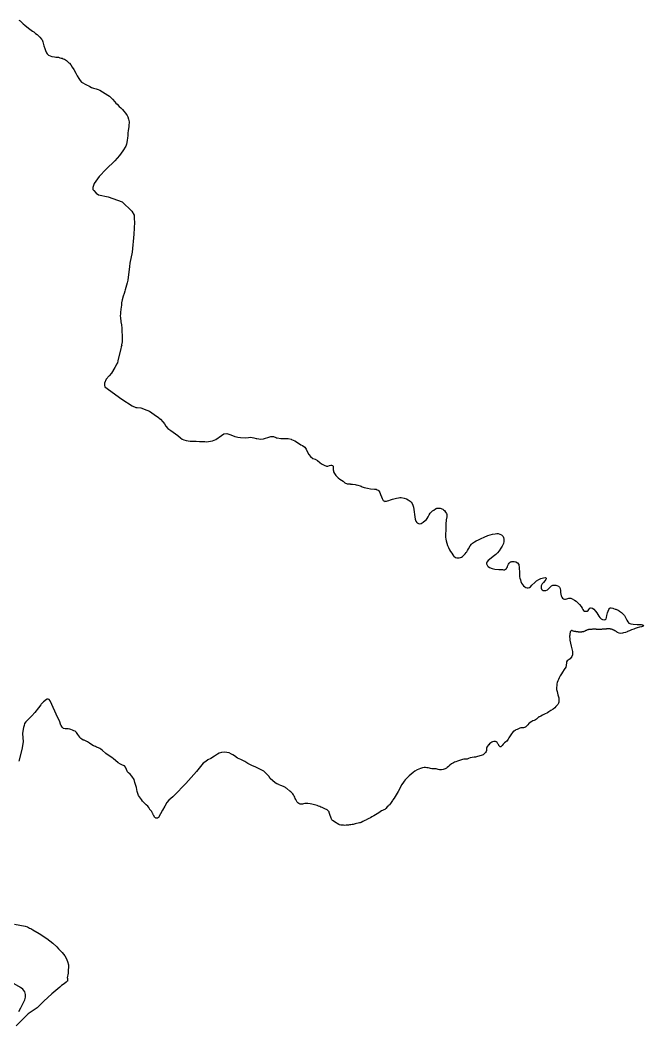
# Model space of a CAD drawing. Extents: x 594645 to 602404, y 3072904 to 3079305.
# Drawn here: x 598524 to 602404, y 3072966 to 3079215 of the extents above; entities that cross this region are included whole.
import ezdxf

# ---------------------------------------------------------------- set-up
doc = ezdxf.new("R2010")
doc.units = 0
doc.header["$LTSCALE"] = 0.5
doc.layers.add('村界', color=15, linetype='CONTINUOUS', true_color=0x923d49)

msp = doc.modelspace()

# ---------------------------------------------------------------- linework, layer by layer
at = {"layer": '村界'}
for points in [[(598515.6, 3079214.5), (598525.2, 3079210.4), (598529.6, 3079206.4), (598544.4, 3079192), (598553.7, 3079182.1), (598566, 3079173.7), (598584.6, 3079159.1), (598602, 3079145.7), (598609.1, 3079141.7), (598620.2, 3079131), (598629.7, 3079125.1), (598639.7, 3079116.1), (598647.6, 3079108.2), (598657.4, 3079097.1), (598661.6, 3079091.2), (598665.9, 3079079.3), (598672.5, 3079054.4), (598677.3, 3079038.6), (598681.6, 3079024.9), (598688.5, 3079011), (598692.3, 3079004.6), (598701.4, 3078997.3), (598711.8, 3078991.8), (598722, 3078988.4), (598737.4, 3078986.3), (598746.5, 3078985.1), (598762.7, 3078983.8), (598772.5, 3078980.9), (598779.2, 3078978.2), (598787.1, 3078977.3), (598792.9, 3078974.2), (598799.7, 3078971.1), (598812.2, 3078964), (598822.9, 3078954.1), (598827.9, 3078949.6), (598831.1, 3078946.8), (598839.1, 3078936.3), (598847.8, 3078921.7), (598858.5, 3078908.3), (598870.3, 3078884.6), (598879.1, 3078867.7), (598889.2, 3078852.2), (598898.2, 3078838.8), (598905.6, 3078830), (598914.3, 3078824.5), (598929.1, 3078817), (598942.2, 3078810), (598951.5, 3078805.4), (598958.7, 3078801.8), (598968.2, 3078796.6), (598981.5, 3078791.8), (598998.2, 3078787.9), (599010.3, 3078783.8), (599020.9, 3078779.1), (599036.4, 3078768.7), (599053, 3078758.8), (599070.2, 3078748.5), (599080.2, 3078741.2), (599088.9, 3078734.3), (599098.5, 3078724.4), (599114, 3078707), (599120.5, 3078698.7), (599128.4, 3078691.3), (599140.4, 3078677.6), (599150.5, 3078669.1), (599161.5, 3078658.4), (599170.4, 3078649.3), (599179, 3078635.5), (599183.2, 3078630.9), (599189.8, 3078622.2), (599193.7, 3078614.1), (599198.5, 3078600), (599202.1, 3078582.8), (599202.5, 3078574.2), (599201.3, 3078565), (599200, 3078551.4), (599197.3, 3078529), (599194.4, 3078511.9), (599194, 3078495.8), (599192.4, 3078484), (599190, 3078466.4), (599186.6, 3078443.7), (599181.2, 3078431.2), (599163, 3078402.5), (599142, 3078373.3), (599112.8, 3078339.6), (599060.3, 3078289.3), (599016.8, 3078242.9), (598985.3, 3078199.4), (598977.1, 3078173.9), (598977.6, 3078162.9), (598983.8, 3078155.1), (598996.6, 3078140.1), (599011.9, 3078129.5), (599073, 3078116.9), (599159.7, 3078085.8), (599218.9, 3078028.2), (599233.5, 3078003.5), (599234.7, 3077980), (599235.8, 3077959.8), (599232.4, 3077883.6), (599221.2, 3077772.7), (599206.7, 3077704.1), (599204.8, 3077683.6), (599194.4, 3077599.1), (599189.7, 3077581.8), (599177, 3077539), (599175.7, 3077530.6), (599171.7, 3077516.1), (599166.2, 3077498.7), (599159.5, 3077477.5), (599154.6, 3077457.6), (599154.7, 3077441.1), (599153.4, 3077432.4), (599151.3, 3077417), (599149.6, 3077400), (599148, 3077390.7), (599147.6, 3077375.1), (599148, 3077366.4), (599150.9, 3077340.5), (599154.5, 3077322), (599156.6, 3077300.8), (599157.6, 3077283.4), (599159.9, 3077251.9), (599158.8, 3077232.2), (599158.2, 3077216.6), (599156, 3077197.7), (599156.1, 3077195.7), (599156.1, 3077195.4), (599153.8, 3077184.3), (599150.4, 3077172.1), (599134.8, 3077108.2), (599132.6, 3077098.6), (599129.4, 3077084.7), (599123.5, 3077077.2), (599114.7, 3077059.1), (599112.9, 3077056.2), (599091.9, 3077022), (599078.1, 3077005.1), (599060.5, 3076983.5), (599049.1, 3076957.9), (599049.1, 3076946.5), (599052, 3076936.5), (599157.3, 3076859.8), (599221.8, 3076817.5), (599244.1, 3076807.8), (599251.8, 3076807.3), (599276.2, 3076805.7), (599280.7, 3076803.9), (599295.4, 3076797.8), (599329.5, 3076783.9), (599357.7, 3076763.5), (599384.8, 3076746.3), (599389.8, 3076742.2), (599397.6, 3076735.7), (599413, 3076718.8), (599414.9, 3076716.5), (599423.4, 3076706.3), (599431, 3076692.5), (599442.8, 3076678), (599462.1, 3076665.6), (599504.8, 3076633.1), (599521.9, 3076618.3), (599533.3, 3076610.2), (599543.6, 3076607.2), (599557.4, 3076603.2), (599569.3, 3076601.1), (599582.5, 3076599.4), (599601.2, 3076598.8), (599619.7, 3076598.2), (599639.3, 3076597.2), (599649.6, 3076596.1), (599660.4, 3076595.9), (599672, 3076596.6), (599674, 3076596.8), (599682.7, 3076594.3), (599721.4, 3076599.6), (599742.6, 3076609.5), (599755.9, 3076619.2), (599762.4, 3076623.9), (599776.8, 3076634.5), (599790.4, 3076644.4), (599809.4, 3076645.9), (599835.9, 3076638.3), (599859.4, 3076628.3), (599860.9, 3076627.9), (599879, 3076624.1), (599894, 3076620.9), (599926, 3076619.6), (599944.4, 3076621.6), (599956.4, 3076622.9), (599956.7, 3076622.9), (599978.6, 3076618.9), (599993.2, 3076615.3), (599997.3, 3076614.3), (600022, 3076611.1), (600038.2, 3076612.9), (600051.3, 3076617.6), (600064.5, 3076621.9), (600082.7, 3076627.1), (600093.3, 3076628.5), (600100.3, 3076627.8), (600105.3, 3076626), (600111.6, 3076622.6), (600114.5, 3076620.9), (600116.2, 3076620), (600122.9, 3076618.2), (600146.2, 3076616.1), (600149.2, 3076616), (600167.9, 3076615), (600184.3, 3076615), (600191.3, 3076615), (600210.4, 3076610.3), (600212.9, 3076609.7), (600232.4, 3076600.5), (600255.5, 3076586.1), (600270.4, 3076575.7), (600280.5, 3076570.6), (600295.3, 3076561.3), (600304, 3076548), (600311.4, 3076530.6), (600319.3, 3076516.1), (600330.9, 3076502.8), (600345.4, 3076491.6), (600358.7, 3076486.8), (600373.5, 3076477.9), (600387.5, 3076466.6), (600399.1, 3076456.9), (600415.2, 3076448.6), (600429.8, 3076444.2), (600438.2, 3076444.2), (600448, 3076446.4), (600457.2, 3076448.6), (600461.5, 3076448.6), (600467.7, 3076446.7), (600470.7, 3076444.2), (600472.1, 3076439.8), (600472.1, 3076437.4), (600472.1, 3076430.6), (600472.1, 3076429.2), (600471.9, 3076419.4), (600472.6, 3076415.1), (600473.8, 3076407.9), (600478.8, 3076397.9), (600487.9, 3076385.6), (600502.5, 3076370.6), (600511.7, 3076362.4), (600513.5, 3076361.4), (600523, 3076356.2), (600532.6, 3076350.7), (600534, 3076349.6), (600544.8, 3076339.5), (600548.2, 3076336.9), (600553.8, 3076334.6), (600557.3, 3076333.5), (600563, 3076332.7), (600567.7, 3076332.4), (600572.5, 3076332.7), (600576.6, 3076332.4), (600579.5, 3076332.2), (600592.1, 3076331.9), (600607.4, 3076329.3), (600613.7, 3076328.1), (600624.4, 3076325.1), (600639, 3076320.3), (600644.9, 3076318.5), (600646.3, 3076318), (600652.6, 3076315.6), (600664.4, 3076311.6), (600685, 3076306), (600703.4, 3076302.7), (600727.6, 3076300.5), (600737.7, 3076299.6), (600745.2, 3076297), (600750.5, 3076293.4), (600754.4, 3076289), (600760.6, 3076278.9), (600766.3, 3076266.6), (600771.2, 3076253), (600775.1, 3076243.3), (600779.1, 3076234.5), (600783, 3076229.6), (600786.6, 3076226.8), (600789.8, 3076225), (600793.3, 3076224.5), (600796.7, 3076225), (600801.9, 3076225.8), (600809.4, 3076227.8), (600817.7, 3076230.2), (600827.2, 3076233), (600840.6, 3076237.3), (600856.7, 3076242.2), (600866, 3076244.2), (600877, 3076246.7), (600886.6, 3076248.3), (600894.3, 3076247.9), (600911.8, 3076244.5), (600926.9, 3076239.9), (600938, 3076235), (600949.4, 3076226.2), (600956.2, 3076219), (600961.5, 3076211.8), (600967.2, 3076200.4), (600971.1, 3076188.5), (600973.5, 3076173.1), (600974.9, 3076159.8), (600977.7, 3076142.2), (600979.8, 3076128.3), (600981.7, 3076114.9), (600983.2, 3076108.7), (600986, 3076101.8), (600992.2, 3076093.3), (600994.4, 3076091.3), (600997.3, 3076089.2), (601001.5, 3076086.6), (601008.7, 3076085), (601018.6, 3076087.8), (601031.6, 3076095.6), (601044.2, 3076104.6), (601051.4, 3076112.5), (601054.8, 3076117), (601061.1, 3076128.5), (601067.8, 3076140.6), (601074.6, 3076151.4), (601082.3, 3076160.1), (601089.7, 3076165.4), (601096.3, 3076169.6), (601107.3, 3076177.5), (601111.4, 3076179.5), (601113.4, 3076180.4), (601114.1, 3076180.6), (601116.4, 3076181.2), (601119.1, 3076181.9), (601125.6, 3076181.9), (601136.1, 3076181.3), (601152.3, 3076175.3), (601157.9, 3076171.6), (601162.8, 3076167.2), (601170.5, 3076157.9), (601175.2, 3076148.3), (601177.2, 3076142.8), (601178.4, 3076136.7), (601177.2, 3076127.9), (601173, 3076109.8), (601170.9, 3076082.1), (601170.9, 3076063.6), (601170.9, 3076043), (601169.6, 3076022.3), (601170, 3076001.9), (601171.3, 3075990.5), (601173.4, 3075979.5), (601178.5, 3075964.7), (601182.7, 3075951.1), (601188.7, 3075938), (601195.4, 3075923.6), (601201.5, 3075912.8), (601208.5, 3075901.7), (601214.8, 3075892.5), (601219.6, 3075886.5), (601222.5, 3075883.3), (601231.9, 3075876), (601240.5, 3075873.5), (601247.8, 3075872.8), (601254.8, 3075873.5), (601262.1, 3075875.4), (601268.5, 3075878.2), (601274.8, 3075882.3), (601284.1, 3075890), (601291.6, 3075897.5), (601297.8, 3075906.2), (601301.7, 3075911), (601306.9, 3075919.5), (601312.9, 3075929.9), (601322.3, 3075947.6), (601330.5, 3075958.7), (601337.4, 3075964.9), (601349.2, 3075972.1), (601361, 3075978.7), (601374.1, 3075985.2), (601392.5, 3075994), (601409.4, 3076002.5), (601432.7, 3076012.2), (601461.2, 3076020.1), (601478.6, 3076023.7), (601489.5, 3076024.5), (601497.8, 3076023.9), (601508.2, 3076021.7), (601517.2, 3076017.2), (601525, 3076010.3), (601527.8, 3076006.3), (601531.1, 3076000.5), (601532.7, 3075990.4), (601532.3, 3075974.5), (601529.5, 3075961.7), (601522.7, 3075946.3), (601514.5, 3075933.6), (601502.8, 3075917), (601493.6, 3075905.2), (601481.9, 3075893.8), (601466.6, 3075881.7), (601453.2, 3075872.6), (601435.6, 3075857.6), (601427.4, 3075847.6), (601425.2, 3075842.5), (601424.6, 3075837.1), (601426, 3075831.7), (601430, 3075824.9), (601435.1, 3075819.6), (601443.8, 3075813.9), (601459.7, 3075806.5), (601476.4, 3075802.6), (601502.3, 3075801.2), (601511.6, 3075800.9), (601523.4, 3075800.5), (601531.4, 3075799.5), (601535.3, 3075799.1), (601537, 3075799.3), (601538.7, 3075799.9), (601543.1, 3075803.5), (601548.5, 3075807.6), (601552.1, 3075811.9), (601554.9, 3075817.7), (601558.4, 3075825.9), (601562, 3075833.4), (601565.9, 3075840.5), (601569.8, 3075845), (601574.3, 3075848.2), (601577.7, 3075849.7), (601582.7, 3075850.7), (601584.4, 3075851), (601587.8, 3075851.1), (601596.5, 3075850.2), (601607.8, 3075848), (601616.7, 3075842.5), (601625.2, 3075831.9), (601628.6, 3075810.9), (601630, 3075782.6), (601630, 3075765.2), (601630.8, 3075755.8), (601632.3, 3075748.2), (601635.4, 3075737.1), (601638.8, 3075727.1), (601643.4, 3075716.8), (601649.2, 3075707.6), (601654.9, 3075700.4), (601662.2, 3075693.5), (601669.4, 3075688.9), (601677.8, 3075686.6), (601684.4, 3075686.6), (601691.6, 3075688.5), (601698.1, 3075693.5), (601707.3, 3075703.8), (601724.7, 3075720.9), (601735.7, 3075730.4), (601749.5, 3075738.6), (601762.9, 3075745.7), (601778.2, 3075750), (601790.7, 3075750.5), (601792.8, 3075749.3), (601795, 3075746.4), (601795, 3075742.9), (601793.1, 3075738.3), (601788.5, 3075731.5), (601778.5, 3075720.5), (601771.5, 3075711.8), (601766.6, 3075704.3), (601764.8, 3075698.9), (601763.9, 3075693.8), (601764.2, 3075686.2), (601766.6, 3075679.7), (601771.2, 3075673.8), (601776.9, 3075671.4), (601784.7, 3075670.6), (601793.6, 3075671.6), (601803.3, 3075674.9), (601808.7, 3075679.2), (601816.8, 3075687.3), (601824.1, 3075695.9), (601829.8, 3075699.7), (601837.6, 3075703.5), (601845.7, 3075704.6), (601856.2, 3075703.8), (601862.9, 3075702.1), (601872.4, 3075697.4), (601877.8, 3075692), (601882.2, 3075682.9), (601884.2, 3075671.1), (601885.5, 3075657.9), (601886.9, 3075647.8), (601889.2, 3075638.3), (601892.3, 3075630.2), (601897, 3075623.5), (601902.7, 3075619.1), (601910.2, 3075617.1), (601916.6, 3075617.4), (601925, 3075619.4), (601935.8, 3075622.8), (601941.9, 3075622.8), (601948.6, 3075622.1), (601957.9, 3075618.5), (601971.8, 3075611), (601981.5, 3075603.8), (601992.5, 3075594.1), (602002.2, 3075584.4), (602012.8, 3075571.7), (602018.7, 3075561.6), (602023.3, 3075552.7), (602027.9, 3075546.8), (602033.8, 3075543), (602041, 3075542.2), (602050.3, 3075542.6), (602057, 3075546), (602061.3, 3075552.3), (602066.7, 3075560.3), (602072.7, 3075563.7), (602076, 3075563.7), (602083.2, 3075561.6), (602091.2, 3075554.4), (602101.8, 3075542.2), (602110.8, 3075531.7), (602117.3, 3075522), (602123.6, 3075511.7), (602129.2, 3075503.7), (602138.3, 3075494.6), (602145.8, 3075490.7), (602156.1, 3075487.5), (602163.6, 3075489.9), (602168.8, 3075495), (602171.5, 3075502.6), (602173.9, 3075514.8), (602177.5, 3075531.5), (602180.6, 3075542.2), (602185, 3075552.9), (602189.7, 3075559.2), (602194.1, 3075562), (602200.8, 3075562.8), (602209.5, 3075561.2), (602215.5, 3075558.4), (602224.7, 3075555.7), (602228.6, 3075554), (602243.5, 3075547.7), (602248.8, 3075544.5), (602252.4, 3075542.3), (602263.8, 3075533.4), (602274.7, 3075523.5), (602283.6, 3075514.6), (602287.6, 3075506.7), (602291.3, 3075498.4), (602296.4, 3075486.3), (602302.9, 3075475.1), (602309.9, 3075467.2), (602322, 3075462.6), (602337.8, 3075461.2), (602362.5, 3075460.2), (602385.7, 3075458.9), (602391.9, 3075458.2), (602395.8, 3075456.5), (602399.7, 3075454.9), (602403.5, 3075451.5), (602401, 3075450.2), (602398.4, 3075448.9), (602395.1, 3075447.2), (602388.5, 3075445.7), (602375.8, 3075443.6), (602360.9, 3075439), (602350.1, 3075435.2), (602340.1, 3075431.2), (602326, 3075426.1), (602313.4, 3075420.9), (602302.3, 3075415.5), (602299.9, 3075414.3), (602288.4, 3075410.4), (602278.2, 3075407.2), (602276.4, 3075406.8), (602270.2, 3075405.6), (602261.1, 3075404.5), (602249.8, 3075405.6), (602239.5, 3075410.5), (602239.3, 3075410.6), (602237.6, 3075412), (602235.8, 3075413.3), (602233.5, 3075414.8), (602233.4, 3075414.9), (602230.9, 3075416.4), (602228.3, 3075417.9), (602225.6, 3075419.4), (602223, 3075420.9), (602220.3, 3075422.3), (602217.6, 3075423.8), (602215.1, 3075425), (602212.9, 3075426.1), (602210.7, 3075427), (602208.1, 3075428), (602205.2, 3075429), (602202.3, 3075429.9), (602199.2, 3075430.7), (602196.2, 3075431.3), (602193.2, 3075431.9), (602190.8, 3075432.3), (602187.9, 3075432.6), (602184.7, 3075432.9), (602181.3, 3075433.1), (602178.7, 3075433.2), (602176, 3075433.1), (602175.4, 3075433), (602173.6, 3075432.8), (602171.4, 3075432.1), (602168.8, 3075431.3), (602165.8, 3075430.7), (602162.4, 3075430.3), (602158.7, 3075430.4), (602155.5, 3075430.7), (602152.4, 3075430.9), (602149.5, 3075430.7), (602146.3, 3075430.3), (602143.1, 3075429.7), (602139.9, 3075429.1), (602136.8, 3075428.5), (602133.7, 3075428.1), (602130.3, 3075427.7), (602127.3, 3075427.6), (602124.4, 3075427.7), (602121.4, 3075427.8), (602118.5, 3075428.1), (602115.5, 3075428.4), (602112.4, 3075428.8), (602109.4, 3075429.1), (602106.3, 3075429.5), (602103.2, 3075429.8), (602100.1, 3075430), (602097, 3075430.2), (602094, 3075430.3), (602091.5, 3075430.2), (602089.2, 3075430.1), (602086.4, 3075429.9), (602083.5, 3075429.7), (602080.6, 3075429.4), (602077.5, 3075429.1), (602074.3, 3075428.8), (602071.1, 3075428.5), (602067.9, 3075428.3), (602065, 3075428.1), (602062.1, 3075427.8), (602059.4, 3075427.4), (602057, 3075426.9), (602054.7, 3075426.3), (602051.9, 3075425.4), (602048.9, 3075424.4), (602046, 3075423.2), (602043.1, 3075421.9), (602040.4, 3075420.6), (602037.8, 3075419.4), (602035.2, 3075418.1), (602032.5, 3075416.8), (602029.9, 3075415.8), (602027.2, 3075414.9), (602024.4, 3075414.2), (602021.4, 3075413.5), (602018.3, 3075413), (602014.9, 3075412.7), (602011.5, 3075412.4), (602009.1, 3075412.3), (602006.8, 3075412.3), (602004.1, 3075412.3), (602001.6, 3075412.3), (601999.3, 3075412.4), (601997, 3075412.6), (601994.1, 3075412.9), (601990.8, 3075413.3), (601987.4, 3075413.9), (601984.5, 3075414.4), (601982.1, 3075414.8), (601979.8, 3075415.1), (601977.7, 3075415.2), (601975.4, 3075415.4), (601972.5, 3075415.8), (601969.4, 3075416.4), (601966.2, 3075417.3), (601963.1, 3075418.6), (601960.2, 3075420), (601957.7, 3075421.3), (601955.7, 3075422.1), (601952.9, 3075421.2), (601951.5, 3075420.3), (601949.7, 3075418.8), (601948.1, 3075417.3), (601946.6, 3075415.2), (601945.7, 3075413), (601945, 3075410.2), (601944.4, 3075407.1), (601943.8, 3075403.7), (601943.3, 3075400.6), (601942.8, 3075397.6), (601942.3, 3075394.7), (601942, 3075391.7), (601941.7, 3075388.7), (601941.7, 3075385.7), (601941.7, 3075382.9), (601941.9, 3075380.4), (601942.2, 3075377.3), (601942.5, 3075374), (601942.9, 3075370.7), (601943.2, 3075367.4), (601943.5, 3075364.3), (601943.6, 3075362.3), (601952.2, 3075324.4), (601959.5, 3075292.5), (601959.3, 3075282.9), (601958.7, 3075267.9), (601958, 3075266.3), (601955.2, 3075260.6), (601950.6, 3075254.6), (601948.9, 3075252.4), (601944.6, 3075246.7), (601932.1, 3075238.2), (601926, 3075233.6), (601923, 3075227.7), (601921.5, 3075219.8), (601920.8, 3075208.4), (601920.6, 3075205.4), (601917.1, 3075194.5), (601907.5, 3075180.8), (601897.5, 3075164.2), (601890.7, 3075153), (601883.6, 3075140.2), (601877.3, 3075127.3), (601873.3, 3075117.2), (601868.9, 3075109.2), (601864.6, 3075100), (601862.4, 3075090.1), (601861.1, 3075080.5), (601860.6, 3075067.5), (601861, 3075055.2), (601863.6, 3075043.1), (601866.3, 3075031.9), (601868.5, 3075021.5), (601870.2, 3075015.5), (601872.4, 3075010.3), (601873.6, 3075004.3), (601874, 3074996.7), (601874, 3074987.3), (601874, 3074976.1), (601872.9, 3074971), (601872.7, 3074970.2), (601871, 3074966.7), (601867.9, 3074962.6), (601862.4, 3074956.3), (601856.3, 3074949.6), (601849.2, 3074942.6), (601838.8, 3074933.5), (601825.1, 3074924.3), (601812.8, 3074916.6), (601803.3, 3074910.6), (601785.6, 3074901.9), (601772.6, 3074895.5), (601762.5, 3074890.6), (601754, 3074886.8), (601751.1, 3074884.9), (601744.4, 3074879.3), (601734.7, 3074871.7), (601728.9, 3074867.7), (601721.6, 3074863.9), (601713.4, 3074860), (601705.7, 3074855.9), (601702.9, 3074854.4), (601695.1, 3074849.4), (601688, 3074843.8), (601681, 3074837.1), (601674.8, 3074830.2), (601670, 3074824.6), (601666.1, 3074821.2), (601663, 3074819.5), (601660.2, 3074818.5), (601655.2, 3074818.2), (601644.3, 3074817.9), (601638.1, 3074817.1), (601631.1, 3074814.9), (601624.6, 3074811.8), (601615.6, 3074807.8), (601607.4, 3074804.9), (601602.1, 3074801.8), (601596.1, 3074797.6), (601592.9, 3074795.7), (601590.9, 3074794.2), (601587.3, 3074788.4), (601580.9, 3074779.2), (601571.3, 3074768), (601566.9, 3074762.3), (601563.1, 3074755.3), (601559.4, 3074746.6), (601555.4, 3074739.8), (601551.2, 3074734.7), (601545.9, 3074730.3), (601537.2, 3074724.4), (601530.8, 3074718.9), (601527.7, 3074715.2), (601522.8, 3074707.9), (601518, 3074702.8), (601514.7, 3074700.4), (601512.5, 3074699.9), (601510.1, 3074700.1), (601507.9, 3074701.3), (601505.7, 3074703.1), (601501.4, 3074708), (601500.5, 3074709.9), (601498.7, 3074713.7), (601495.4, 3074718.4), (601494.1, 3074722.6), (601491.3, 3074725.8), (601485.7, 3074730.5), (601481.1, 3074732.8), (601470.4, 3074732.8), (601462.3, 3074730), (601458.4, 3074728.5), (601452.1, 3074724.1), (601444.1, 3074718.2), (601438.4, 3074712.7), (601437.9, 3074712.1), (601431.6, 3074704.2), (601427, 3074697.7), (601425.4, 3074692.1), (601424.1, 3074684.8), (601423.9, 3074675.6), (601422.1, 3074670.2), (601418.9, 3074664.9), (601403.2, 3074650.7), (601397.8, 3074647.3), (601363.3, 3074636.5), (601355.7, 3074635.5), (601348.1, 3074635.5), (601322.4, 3074631.1), (601313.1, 3074627.9), (601305, 3074623.6), (601300.9, 3074622.4), (601296.8, 3074621.9), (601290.7, 3074622.2), (601283.7, 3074622.2), (601275.3, 3074620.1), (601243.6, 3074609.3), (601234, 3074606.5), (601226.2, 3074604.3), (601219.2, 3074600.9), (601208.1, 3074592.9), (601196.5, 3074584.5), (601187.5, 3074576.5), (601180.9, 3074570.4), (601175.7, 3074566.5), (601167.8, 3074563.4), (601154.9, 3074559), (601145.6, 3074556.5), (601139.8, 3074556), (601133, 3074556.7), (601124.5, 3074558.5), (601111.9, 3074561.8), (601103.9, 3074562.6), (601097.3, 3074562.6), (601090.4, 3074562.2), (601084.5, 3074563), (601076.5, 3074565.8), (601069.3, 3074567.1), (601062.1, 3074568), (601053.8, 3074569), (601045.5, 3074570.6), (601038, 3074571.1), (601027.2, 3074569.3), (601013.7, 3074565.5), (601003.2, 3074561.3), (600993, 3074555.6), (600979.5, 3074548.5), (600968.4, 3074539.8), (600956.7, 3074530.1), (600943.7, 3074518.4), (600932.8, 3074508.4), (600925.3, 3074501.3), (600918, 3074493.6), (600912.1, 3074485.3), (600903.6, 3074474.1), (600897.1, 3074463.3), (600887.7, 3074445.5), (600875.1, 3074422.1), (600868.7, 3074411.3), (600863.4, 3074401.4), (600857.4, 3074390.4), (600850.5, 3074380), (600843.3, 3074370.5), (600842.2, 3074369.4), (600839.5, 3074365.7), (600836.9, 3074360), (600832.9, 3074353.9), (600827.9, 3074348.3), (600826.9, 3074347.2), (600821, 3074339.7), (600817.8, 3074336.3), (600815.3, 3074333.5), (600808, 3074326.1), (600799.1, 3074316.6), (600792.1, 3074311), (600787, 3074308), (600781.5, 3074305.7), (600777.9, 3074303.4), (600772.4, 3074300.9), (600763.5, 3074295), (600755, 3074289.7), (600745.4, 3074283.8), (600734.6, 3074277.3), (600734.4, 3074277.2), (600724.9, 3074271.6), (600724.5, 3074271.3), (600720.2, 3074268.8), (600711.3, 3074263.5), (600702.9, 3074258.8), (600692.7, 3074253.1), (600680.8, 3074247.1), (600679.5, 3074246.4), (600667.3, 3074241.4), (600663.9, 3074239.6), (600655.3, 3074234.9), (600644.7, 3074230), (600639.2, 3074228.1), (600634, 3074227), (600607.5, 3074221.3), (600601.8, 3074219), (600596.2, 3074217.8), (600589.8, 3074216.8), (600582.1, 3074215.7), (600572, 3074214), (600566.6, 3074213.5), (600560.2, 3074212.6), (600551.8, 3074211.8), (600542.9, 3074211.5), (600535.4, 3074212.2), (600531.7, 3074212.5), (600525, 3074213.2), (600518.8, 3074213.6), (600511.1, 3074215.6), (600506.8, 3074217.3), (600478.6, 3074233.7), (600471.2, 3074238.6), (600466.7, 3074242.6), (600463.4, 3074246.3), (600460, 3074251.6), (600458, 3074256), (600449.6, 3074278.5), (600447.6, 3074285.4), (600446.7, 3074291.1), (600445.5, 3074295), (600443.4, 3074298.3), (600438.4, 3074303.3), (600433.1, 3074307.1), (600420, 3074313.9), (600411.1, 3074318.3), (600403.8, 3074321.7), (600395, 3074325), (600389.1, 3074328.1), (600380.9, 3074331.7), (600371.4, 3074334.7), (600364, 3074337.1), (600337.9, 3074343), (600328.3, 3074344.9), (600314.5, 3074346.9), (600306.8, 3074347.5), (600294.7, 3074346.8), (600286.7, 3074345.1), (600280.5, 3074343.2), (600272.5, 3074342.4), (600269.5, 3074342.2), (600265.2, 3074344.1), (600258.3, 3074347.8), (600251.8, 3074352.2), (600248, 3074356.2), (600243.6, 3074363.5), (600238.4, 3074372.9), (600235.8, 3074378.6), (600232.4, 3074386.5), (600229.4, 3074393.5), (600225.3, 3074400.8), (600220.8, 3074406.9), (600215.1, 3074413.5), (600209, 3074418.8), (600202.3, 3074424.4), (600183.3, 3074440.7), (600178.9, 3074443.4), (600173.9, 3074446.1), (600161.5, 3074452.5), (600146.8, 3074459.2), (600135.5, 3074464.3), (600133.3, 3074465.3), (600121.3, 3074470.3), (600111.1, 3074475.3), (600080.4, 3074503.3), (600071.2, 3074516.6), (600040.4, 3074547.4), (600011, 3074562), (599990.4, 3074573.6), (599966.4, 3074584.3), (599940, 3074595.8), (599921.8, 3074607.4), (599896.3, 3074619.8), (599876.5, 3074628.9), (599858, 3074642.8), (599847.2, 3074649.9), (599839.4, 3074653.4), (599824.2, 3074661.6), (599809.7, 3074665.2), (599795, 3074666.8), (599777.4, 3074665.2), (599761.4, 3074659.8), (599751.6, 3074653.3), (599733, 3074641.6), (599711.3, 3074627.4), (599692.6, 3074618.6), (599678.6, 3074607.9), (599663.3, 3074597.6), (599621, 3074545.3), (599554.5, 3074471.1), (599482.8, 3074396.9), (599473.3, 3074387.7), (599461.3, 3074379), (599449.5, 3074367.5), (599437.9, 3074352.8), (599424.4, 3074331.4), (599409.7, 3074306.9), (599384.6, 3074260.4), (599381.4, 3074258.1), (599378.5, 3074256.1), (599369.8, 3074255.9), (599368, 3074256.7), (599365.6, 3074258.5), (599363, 3074260.9), (599361.2, 3074263), (599357.7, 3074268.4), (599356.5, 3074270.5), (599355.3, 3074272.7), (599354, 3074275.1), (599352.8, 3074277.5), (599350.9, 3074281.1), (599349.3, 3074284.2), (599347.9, 3074287.1), (599345.7, 3074291.6), (599344.3, 3074294.6), (599343, 3074297.3), (599341.4, 3074299.9), (599339.6, 3074302.3), (599336.3, 3074305.3), (599333.1, 3074306.5), (599324.1, 3074321.6), (599317.9, 3074330), (599309, 3074339.1), (599299.1, 3074348.2), (599285.7, 3074362.7), (599279.2, 3074372), (599278.9, 3074372.3), (599260.6, 3074396.9), (599251.5, 3074420.9), (599247.3, 3074446.2), (599238.4, 3074477), (599232.9, 3074496), (599218.6, 3074517.1), (599209.3, 3074528.9), (599197.9, 3074537), (599192.8, 3074543.8), (599180.8, 3074574), (599173.3, 3074580.4), (599162, 3074586.3), (599153.7, 3074589.8), (599149.1, 3074591.7), (599134.6, 3074599.8), (599102.5, 3074626.9), (599096.1, 3074631.4), (599056.7, 3074658.9), (599034.6, 3074679.7), (599025.7, 3074685), (599019.6, 3074688.8), (599011.9, 3074692.2), (598999.7, 3074698.3), (598993.7, 3074701), (598981.2, 3074705.6), (598980.9, 3074705.8), (598970.6, 3074712.6), (598955.6, 3074721.9), (598942.9, 3074730.1), (598932.1, 3074736.8), (598922.5, 3074739.9), (598915.8, 3074741.6), (598908.6, 3074746.6), (598902.4, 3074751.1), (598896, 3074758), (598895.2, 3074758.9), (598890.1, 3074768.5), (598883.4, 3074775.8), (598875.2, 3074787.6), (598867.1, 3074795.7), (598858.7, 3074799.7), (598851, 3074803.3), (598840.3, 3074807.4), (598833.7, 3074809.8), (598824.2, 3074812.2), (598804.6, 3074811.6), (598794.1, 3074814.1), (598786, 3074820.6), (598779.1, 3074830.9), (598777.6, 3074833.3), (598769.1, 3074860.7), (598759.7, 3074878.6), (598759.4, 3074879.2), (598712.1, 3074984.9), (598705.4, 3074992.8), (598698.6, 3074996.2), (598691.7, 3074996.5), (598688.6, 3074993.4), (598670.7, 3074978), (598655.8, 3074963.9), (598653.6, 3074961.3), (598639.4, 3074942.2), (598615.6, 3074912.9), (598597, 3074891.6), (598587.3, 3074881.7), (598560.6, 3074855.1), (598552.8, 3074844), (598549.3, 3074832.5), (598549.1, 3074832), (598545.4, 3074820.1), (598543.6, 3074809), (598540.4, 3074783.1), (598542.6, 3074730.7), (598536.1, 3074682.1), (598517.5, 3074610.8)], [(598489.8, 3073597.6), (598555.1, 3073585.6), (598571, 3073581.4), (598583.3, 3073573.6), (598590.6, 3073570), (598604.4, 3073563.2), (598642.1, 3073539.2), (598690.3, 3073508.4), (598727.6, 3073480.1), (598751.9, 3073455.8), (598763.3, 3073443.7), (598785.7, 3073422.4), (598802.6, 3073401), (598811.5, 3073385.9), (598819.5, 3073366.3), (598824.7, 3073344.5), (598825, 3073332.4), (598825, 3073330.4), (598824.4, 3073311.6), (598823.1, 3073292.8), (598817.7, 3073264.2), (598819.8, 3073261.6), (598819.4, 3073256), (598818.5, 3073244.3), (598818.1, 3073243.8), (598811.5, 3073237.6), (598799.5, 3073226), (598782.9, 3073216.2), (598782.3, 3073215.8), (598770.7, 3073206.1), (598720.9, 3073164), (598673, 3073118.9), (598630.6, 3073078.7), (598575.4, 3073040.1), (598499.9, 3072965.6)], [(598516.8, 3073055.9), (598528.2, 3073077.4), (598543.1, 3073106.1), (598554.9, 3073127.8), (598558.5, 3073144.4), (598558.4, 3073160.8), (598554.5, 3073177.2), (598541.6, 3073193.6), (598527.2, 3073204.4), (598473.2, 3073235.2)]]:
    msp.add_lwpolyline(points, dxfattribs=at)

doc.saveas('drawing.dxf')
